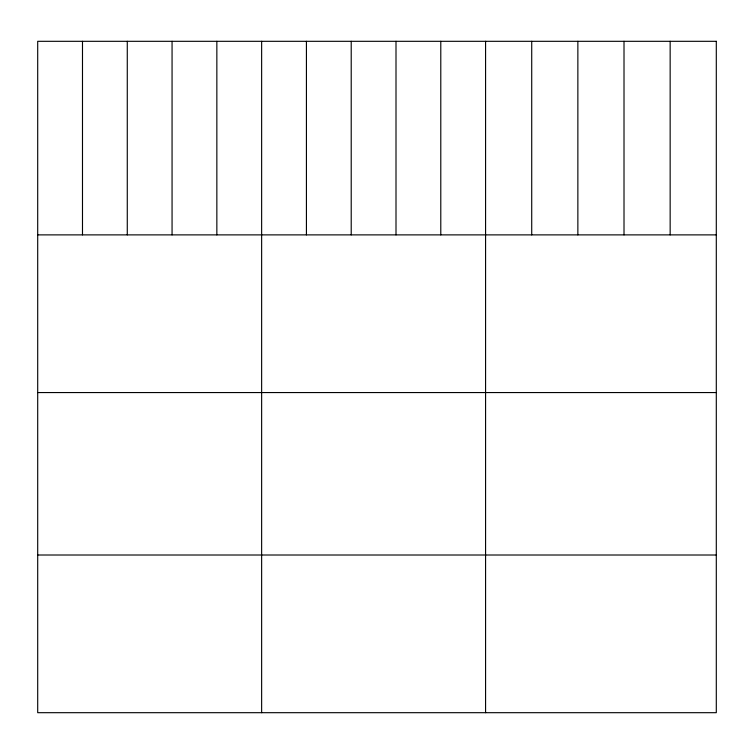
<?xml version="1.0" encoding="UTF-8"?>
<svg xmlns="http://www.w3.org/2000/svg" width="754" height="754" viewBox="0 0 754 754"><rect width="100%" height="100%" fill="white"/><g stroke="black" fill="none" stroke-linecap="round" stroke-linejoin="round"><path stroke-width="1.13" d="M37.7 234.88L716.3 234.88M37.7 392.561L716.3 392.561M37.7 555.01L716.3 555.01M670.155 41.31L670.155 234.88M624.01 41.31L624.01 234.88M577.866 41.31L577.866 234.88M531.721 41.31L531.721 234.88M485.576 41.31L485.576 712.69M440.788 41.31L440.788 234.88M396.001 41.31L396.001 234.88M351.213 41.31L351.213 234.88M306.426 41.31L306.426 234.88M261.638 41.31L261.638 712.69M216.85 41.31L216.85 234.88M172.063 41.31L172.063 234.88M127.275 41.31L127.275 234.88M82.488 41.31L82.488 234.88M716.3 41.31L37.7 41.31L37.7 712.69L716.3 712.69L716.3 41.31"/></g></svg>
